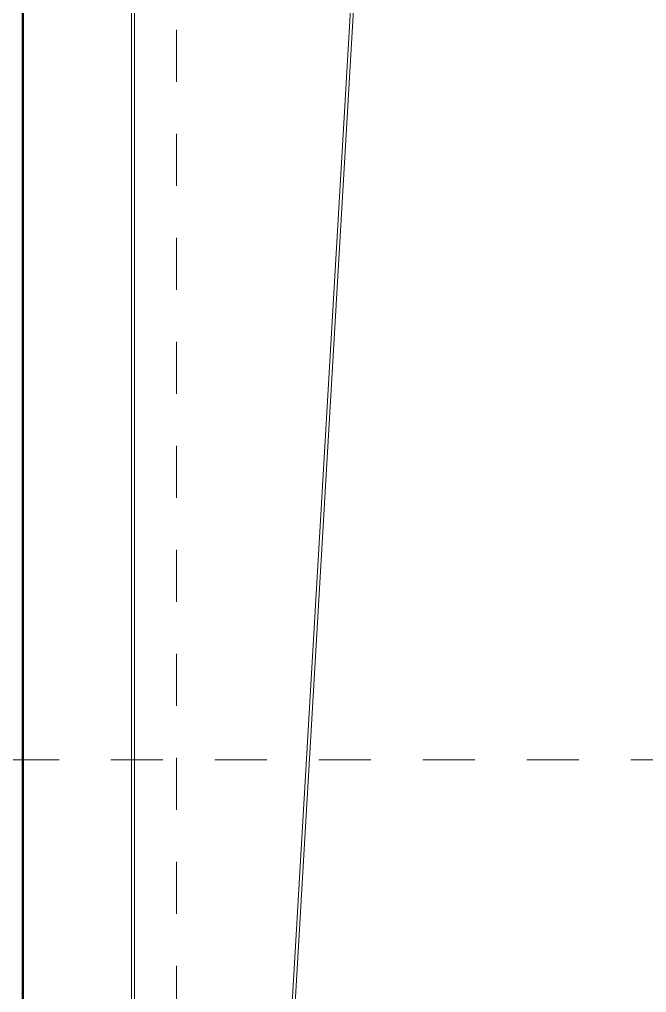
# Model space of a CAD drawing. Header units: metres. Extents: x 62 to 165, y -3 to 9.
# Drawn here: x 106.952 to 108.159, y -0.447 to 1.424 of the extents above; entities that cross this region are included whole.
import ezdxf

# ---------------------------------------------------------------- set-up
doc = ezdxf.new("R2010")
doc.units = ezdxf.units.M
doc.linetypes.add('Centro', pattern=[0.03175, 0.00635, -0.004763, 0.015875, -0.004763])
doc.linetypes.add('Grid Line', pattern=[0.022225, 0.0127, -0.003175, 0.003175, -0.003175])
for name, color, linetype, lineweight in [('A-FLOR-LEVL', 7, 'Continuous', 9), ('A-WALL', 7, 'Continuous', 18), ('S-COLS', 7, 'Continuous', 18), ('S-GRID', 7, 'Continuous', 9)]:
    doc.layers.add(name, color=color, linetype=linetype, lineweight=lineweight)

msp = doc.modelspace()

# ---------------------------------------------------------------- linework, layer by layer
at = {"layer": 'A-FLOR-LEVL', "color": 9, "linetype": 'Centro', "true_color": 0xc0c0c0}
msp.add_line((105.3282, 0), (137.58, 0), dxfattribs=at)
at = {"layer": 'A-WALL', "lineweight": 50}
msp.add_line((106.9589, -0.55), (106.9589, 5.3496), dxfattribs=at)
at = {"layer": 'S-COLS'}
for p, q in [((107.1736, 2.4225), (107.1736, -0.7189)), ((107.4619, -0.7189), (107.6466, 2.4225)), ((107.6524, 2.4225), (107.4678, -0.7189)), ((107.1678, 1.6408), (107.1678, -0.7189))]:
    msp.add_line(p, q, dxfattribs=at)
at = {"layer": 'S-GRID', "color": 253, "linetype": 'Grid Line', "true_color": 0xaaaaaa}
msp.add_line((107.2545, -2.6959), (107.2545, 8.9334), dxfattribs=at)

doc.saveas('drawing.dxf')
